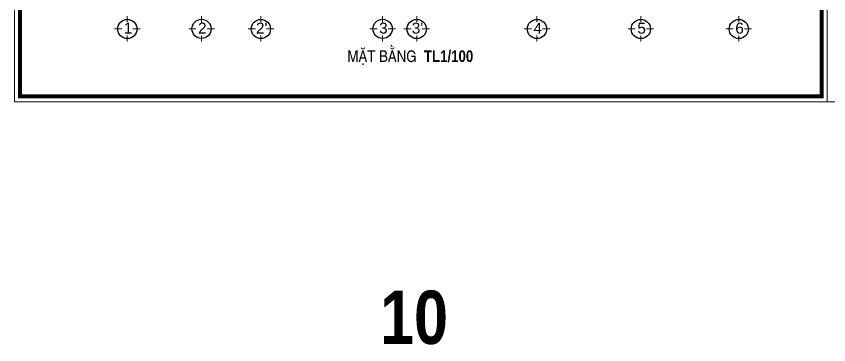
# Model space of a CAD drawing. Header units: millimetres. Extents: x 615730 to 2792744, y 139412 to 597571.
# Drawn here: x 1288373 to 1315744, y 276741 to 287818 of the extents above; entities that cross this region are included whole.
import ezdxf
from ezdxf.enums import TextEntityAlignment as Align

# ---------------------------------------------------------------- set-up
doc = ezdxf.new("R2010")
doc.units = ezdxf.units.MM
doc.header["$MEASUREMENT"] = 0
doc.layers.get('0').update_dxf_attribs({"lineweight": 5})
for name, color, linetype, lineweight in [('0.1(9)', 9, 'Continuous', 13), ('0.10_Thay', 5, 'Continuous', 20), ('thay', 7, 'Continuous', 15)]:
    doc.layers.add(name, color=color, linetype=linetype, lineweight=lineweight)
for name, color, linetype in [('H', 252, 'Continuous'), ('netthay', 3, 'Continuous'), ('TEXT', 2, 'Continuous')]:
    doc.layers.add(name, color=color, linetype=linetype)
doc.styles.add('H280', font='', dxfattribs={"height": 200})
doc.styles.add('KT OZON', font='', dxfattribs={"height": 200})
doc.styles.get("Standard").update_dxf_attribs({"font": ''})
doc.styles.get('H280').set_extended_font_data('VNI-Avo')
doc.styles.get('KT OZON').set_extended_font_data('VNI-Helve')
doc.styles.get('Standard').set_extended_font_data('VNI-Avo')

# ---------------------------------------------------------------- blocks, each defined once
blk = doc.blocks.new('TRUC 1')
at = {"ltscale": 50}
blk.add_circle((0, -9525), 8572, dxfattribs=at)
at = {"layer": '0.1(9)', "ltscale": 50}
for p, q in [((0, -3572), (0, 1782)), ((-4942, -9525), (-11427, -9525)), ((4942, -9525), (11427, -9525)), ((0, -15478), (0, -20832))]:
    blk.add_line(p, q, dxfattribs=at)
at = {"layer": 'TEXT', "ltscale": 50, "style": 'H280'}
blk.add_attdef('1', text='', height=10478, dxfattribs=at).set_placement((-214, -4892), align=Align.CENTER)

msp = doc.modelspace()

# ---------------------------------------------------------------- linework, layer by layer
at = {"layer": 'H', "const_width": 138.2}
msp.add_lwpolyline([(1288499.3, 285120.6), (1315502.2, 285120.6), (1315502.2, 304105.6), (1288499.3, 304105.6)], close=True, dxfattribs=at)
at = {"layer": 'thay', "linetype": 'Continuous'}
for points in [[(1288315, 284936.3), (1315686.5, 284936.3), (1315686.5, 304289.9), (1288315, 304289.9)], [(1315686.5, 284936.3), (1343058, 284936.3), (1343058, 304289.9), (1315686.5, 304289.9)]]:
    msp.add_lwpolyline(points, close=True, dxfattribs=at)

# ---------------------------------------------------------------- block references
at = {"layer": 'netthay', "lineweight": -2, "ltscale": 10}
ref = msp.add_blockref('TRUC 1', (1292114.5, 287027.7, -13.1), dxfattribs=dict(at, xscale=0.03778148023411632, yscale=0.03778148023411632, zscale=0.03778148023411632, rotation=180))
ref.add_attrib('1', '1', dxfattribs={"layer": 'TEXT', "color": 3, "ltscale": 50, "height": 370.2, "style": 'KT OZON'}).set_placement((1292141.2, 287230.7, -13.1), align=Align.CENTER)
ref = msp.add_blockref('TRUC 1', (1294614.1, 287030.6), dxfattribs=dict(at, xscale=0.03778148023411632, yscale=0.03778148023411632, zscale=0.03778148023411632, rotation=180))
ref.add_attrib('1', '2', dxfattribs={"layer": 'TEXT', "color": 3, "ltscale": 50, "height": 370.2, "style": 'KT OZON'}).set_placement((1294640.7, 287233.6), align=Align.CENTER)
ref = msp.add_blockref('TRUC 1', (1296614.1, 287027.7, -13.1), dxfattribs=dict(at, xscale=0.03778148023411632, yscale=0.03778148023411632, zscale=0.03778148023411632, rotation=180))
ref.add_attrib('1', "2'", dxfattribs={"layer": 'TEXT', "color": 3, "ltscale": 50, "height": 370.15, "style": 'KT OZON'}).set_placement((1296640.7, 287230.7, -13.1), align=Align.CENTER)
ref = msp.add_blockref('TRUC 1', (1300714.5, 287030.6), dxfattribs=dict(at, xscale=0.03778148023411632, yscale=0.03778148023411632, zscale=0.03778148023411632, rotation=180))
ref.add_attrib('1', '3', dxfattribs={"layer": 'TEXT', "color": 3, "ltscale": 50, "height": 370.2, "style": 'KT OZON'}).set_placement((1300741.2, 287233.6), align=Align.CENTER)
ref = msp.add_blockref('TRUC 1', (1301864, 287027.7, -13.1), dxfattribs=dict(at, xscale=0.03778148023411632, yscale=0.03778148023411632, zscale=0.03778148023411632, rotation=180))
ref.add_attrib('1', "3'", dxfattribs={"layer": 'TEXT', "color": 3, "ltscale": 50, "height": 370.15, "style": 'KT OZON'}).set_placement((1301890.7, 287230.7, -13.1), align=Align.CENTER)
ref = msp.add_blockref('TRUC 1', (1305914, 287027.7, -13.1), dxfattribs=dict(at, xscale=0.03778148023411632, yscale=0.03778148023411632, zscale=0.03778148023411632, rotation=180))
ref.add_attrib('1', '4', dxfattribs={"layer": 'TEXT', "color": 3, "ltscale": 50, "height": 370.2, "style": 'KT OZON'}).set_placement((1305940.7, 287230.7, -13.1), align=Align.CENTER)
ref = msp.add_blockref('TRUC 1', (1309413.8, 287027.7, -13.1), dxfattribs=dict(at, xscale=0.03778148023411632, yscale=0.03778148023411632, zscale=0.03778148023411632, rotation=180))
ref.add_attrib('1', '5', dxfattribs={"layer": 'TEXT', "color": 3, "ltscale": 50, "height": 370.2, "style": 'KT OZON'}).set_placement((1309440.5, 287230.7, -13.1), align=Align.CENTER)
ref = msp.add_blockref('TRUC 1', (1312713.8, 287027.7, -13.1), dxfattribs=dict(at, xscale=0.03778148023411632, yscale=0.03778148023411632, zscale=0.03778148023411632, rotation=180))
ref.add_attrib('1', '6', dxfattribs={"layer": 'TEXT', "color": 3, "ltscale": 50, "height": 370.2, "style": 'KT OZON'}).set_placement((1312740.5, 287230.7, -13.1), align=Align.CENTER)

# ---------------------------------------------------------------- texts
at = {"insert": (1299530.5, 286178.3), "char_height": 390, "width": 26392.6, "attachment_point": 7}
msp.add_mtext('{\\fVNI-Helve-Condense|b1|i0|c0|p2;MAËT BAÈNG  TL1/100}', dxfattribs=at)
at = {"layer": '0.10_Thay', "insert": (1300626.2, 276740.9), "char_height": 1800, "width": 79177.8, "attachment_point": 7}
msp.add_mtext('{\\fVNI-Helve-Condense|b1|i0|c0|p2;10}', dxfattribs=at)

doc.saveas('drawing.dxf')
